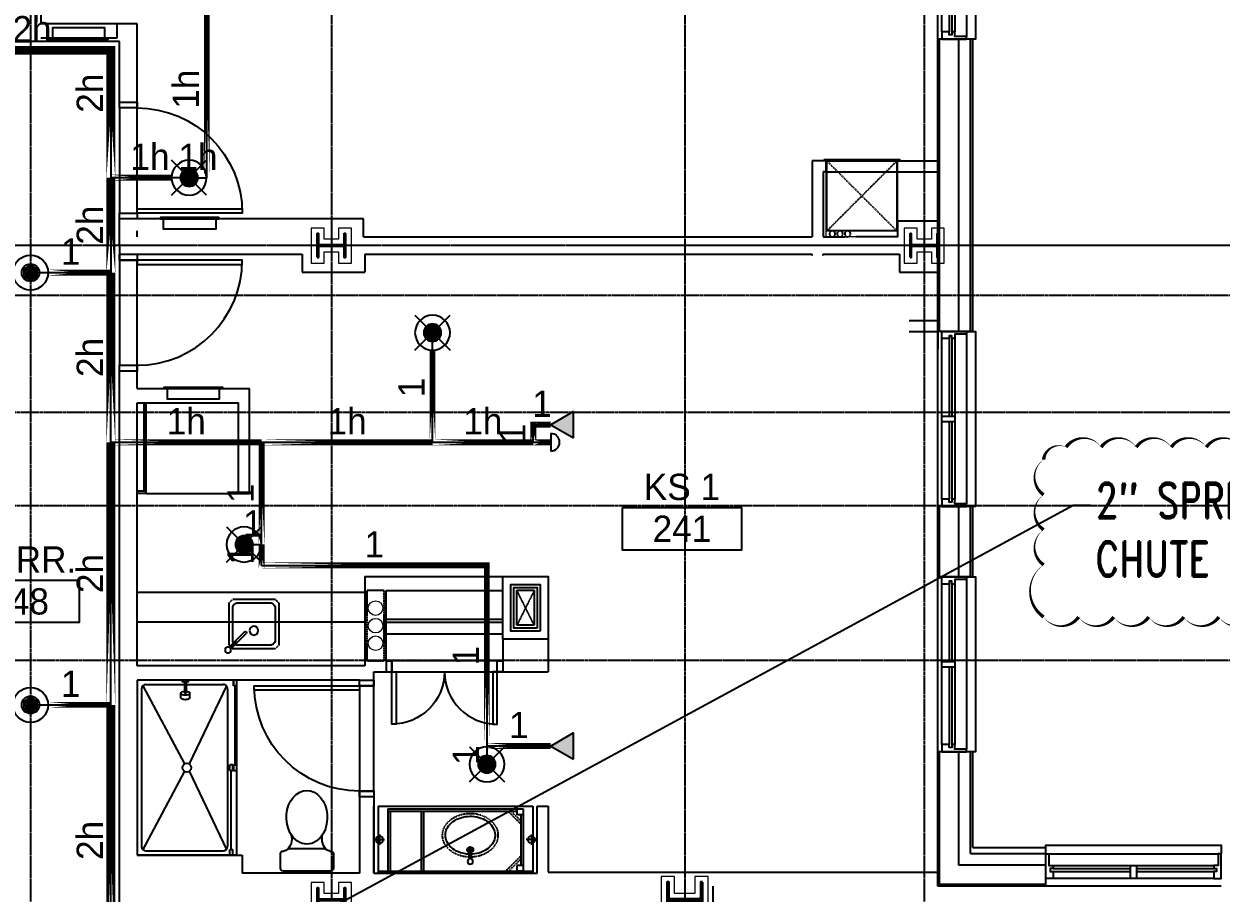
# Model space of a CAD drawing. Header units: inches. Extents: x -6955 to 13123, y -1334 to 3701.
# Drawn here: x 1663.3 to 2073.2, y 1967.9 to 2265.5 of the extents above; entities that cross this region are included whole.
import ezdxf
from ezdxf.enums import TextEntityAlignment as Align

# ---------------------------------------------------------------- set-up
doc = ezdxf.new("R2010")
doc.units = ezdxf.units.IN
doc.header["$MEASUREMENT"] = 0
for name, pattern in [('CENTER2', [1.125, 0.75, -0.125, 0.125, -0.125]), ('DASHDOT2', [0.5, 0.25, -0.125, 0, -0.125]), ('HIDDEN2', [0.1875, 0.125, -0.0625])]:
    doc.linetypes.add(name, pattern=pattern)
for name, color, linetype, lineweight in [('A-Detl-Hatch', 1, 'Continuous', 18), ('A-Detl-Wide', 2, 'Continuous', 35), ('S-Detl-Hatch', 1, 'Continuous', 18)]:
    doc.layers.add(name, color=color, linetype=linetype, lineweight=lineweight)
for name, color, linetype in [('A-Door', 7, 'Continuous'), ('A-Door-Head', 8, 'Continuous'), ('A-Eqpm', 4, 'Continuous'), ('A-Flor-Case', 6, 'Continuous'), ('A-Flor-Case-Hidden', 8, 'HIDDEN2'), ('A-Flor-Outline', 4, 'Continuous'), ('A-Flor-Ovhd', 1, 'HIDDEN2'), ('A-Flor-Pfix', 7, 'Continuous'), ('A-Flor-Wall Mtd Fixture', 7, 'Continuous'), ('A-Glaz', 7, 'Continuous'), ('A-Glaz-Sill', 8, 'Continuous'), ('A-Grid(SmallScale)', 11, 'CENTER2'), ('A-HVAC', 6, 'HIDDEN2'), ('A-Tag-Rm(Scale)', 7, 'Continuous'), ('A-Wall-Full', 7, 'Continuous'), ('A-Wall-Hatch', 15, 'Continuous'), ('details', 7, 'Continuous'), ('headdn', 7, 'Continuous'), ('PIPEBL', 4, 'Continuous'), ('pipemn', 6, 'Continuous'), ('PIPESPC', 7, 'Continuous'), ('REVISION', 7, 'Continuous'), ('spk-cap', 7, 'Continuous'), ('TIDYPIPE', 7, 'Continuous')]:
    doc.layers.add(name, color=color, linetype=linetype)
doc.layers.add('G-Anno-Nplt', color=140, linetype='Continuous', lineweight=18, plot=False)
doc.layers.add('Zoning Envelope', color=7, linetype='DASHDOT2', true_color=0xaa0061)
doc.styles.add('PDA1', font='ROMAND', dxfattribs={"width": 0.755})
doc.styles.add('PIPE', font='PIPE.SHX')
doc.styles.add('ROMANS', font='ROMANS', dxfattribs={"height": 0.25})
doc.dimstyles.new('STANDARD$7', dxfattribs={"dimtxt": 0.09375, "dimasz": 0.125, "dimexe": 0.125, "dimexo": 0.09375, "dimgap": 0.0625, "dimtad": 1, "dimdec": 6, "dimzin": 3, "dimdsep": 46, "dimlunit": 4, "dimtxsty": 'ROMANS', "dimcen": 0.09375, "dimadec": 0, "dimazin": 0, "dimtfac": 0.09375, "dimtdec": 0, "dimtofl": 0, "dimtmove": 0, "dimatfit": 3, "dimfxl": 1, "dimfrac": 2, "dimtolj": 1, "dimtzin": 3, "dimarcsym": 0})

# ---------------------------------------------------------------- blocks, each defined once
blk = doc.blocks.new('EXTERIOR WINDOW 3')
at = {"layer": 'A-Glaz'}
for p, q in [((5693, -8445.75), (5693, -8419.25)), ((5694, -8445.75), (5694, -8419.25)), ((5695, -8474.25), (5695, -8419.25)), ((5693, -8474.25), (5693, -8447.75)), ((5694, -8474.25), (5694, -8447.75))]:
    blk.add_line(p, q, dxfattribs=at)
for points in [[(5693, -8419.25), (5690.5, -8419.25), (5690.5, -8416.75), (5699, -8416.75), (5699, -8417.75), (5695, -8417.75), (5695, -8419.25), (5694, -8419.25), (5694, -8418.25), (5693, -8418.25), (5693, -8419.25)], [(5693, -8474.25), (5690.5, -8474.25), (5690.5, -8476.75), (5699, -8476.75), (5699, -8475.75), (5695, -8475.75), (5695, -8474.25), (5694, -8474.25), (5694, -8475.25), (5693, -8475.25), (5693, -8474.25)]]:
    blk.add_lwpolyline(points, dxfattribs=at)
blk.add_lwpolyline([(5690.5, -8445.75), (5690.5, -8447.75), (5695, -8447.75), (5695, -8445.75)], close=True, dxfattribs=at)
at = {"layer": 'A-Glaz-Sill'}
for p, q in [((5689.12, -8416.75), (5689.12, -8476.75)), ((5699, -8475.75), (5699, -8417.75)), ((5690.5, -8419.25), (5690.5, -8474.25))]:
    blk.add_line(p, q, dxfattribs=at)
blk.add_lwpolyline([(5699, -8476.75), (5702, -8476.75), (5702, -8416.75), (5699, -8416.75)], dxfattribs=at)
blk = doc.blocks.new('EXTERIOR WINDOW 4')
at = {"layer": 'A-Glaz'}
for p, q in [((3139.62, -8499), (3194.62, -8499)), ((3139.62, -8500), (3166.12, -8500)), ((3168.12, -8500), (3194.62, -8500)), ((3139.62, -8501), (3166.12, -8501)), ((3168.12, -8501), (3194.62, -8501))]:
    blk.add_line(p, q, dxfattribs=at)
for points in [[(3139.62, -8501), (3139.62, -8503.5), (3137.12, -8503.5), (3137.12, -8495), (3138.12, -8495), (3138.12, -8499), (3139.62, -8499), (3139.62, -8500), (3138.62, -8500), (3138.62, -8501), (3139.62, -8501)], [(3194.62, -8501), (3194.62, -8503.5), (3197.12, -8503.5), (3197.12, -8495), (3196.12, -8495), (3196.12, -8499), (3194.62, -8499), (3194.62, -8500), (3195.62, -8500), (3195.62, -8501), (3194.62, -8501)]]:
    blk.add_lwpolyline(points, dxfattribs=at)
blk.add_lwpolyline([(3168.12, -8503.5), (3166.12, -8503.5), (3166.12, -8499), (3168.12, -8499)], close=True, dxfattribs=at)
at = {"layer": 'A-Glaz-Sill'}
for p, q in [((3138.12, -8495), (3196.12, -8495)), ((3194.62, -8503.5), (3139.62, -8503.5)), ((3197.12, -8506.13), (3137.12, -8506.13))]:
    blk.add_line(p, q, dxfattribs=at)
blk.add_lwpolyline([(3137.12, -8495), (3137.12, -8492), (3197.12, -8492), (3197.12, -8495)], dxfattribs=at)
blk = doc.blocks.new('*U18')
at = {"layer": 'A-Detl-Hatch'}
h = blk.add_hatch(dxfattribs=at)
h.set_pattern_fill('ANSI32', color=256, scale=6, style=0)
h.set_pattern_definition([(45, (0, -4.865), (-1.591, 1.591), []), (45, (1.0607, -4.865), (-1.591, 1.591), [])])
edge = h.paths.add_edge_path()
edge.add_line((3.98, -9.73), (3.98, -9.295))
edge.add_line((3.98, -9.295), (0.645, -9.295))
edge.add_arc((0.645, -8.795), 0.5, 180, 270, ccw=False)
edge.add_line((0.145, -8.795), (0.145, -0.935))
edge.add_arc((0.645, -0.935), 0.5, 90, 180, ccw=False)
edge.add_line((0.645, -0.435), (3.98, -0.435))
edge.add_line((3.98, -0.435), (3.98, 0))
edge.add_line((3.98, 0), (-3.98, 0))
edge.add_line((-3.98, 0), (-3.98, -0.435))
edge.add_line((-3.98, -0.435), (-0.645, -0.435))
edge.add_arc((-0.645, -0.935), 0.5, 0, 90, ccw=False)
edge.add_line((-0.145, -0.935), (-0.145, -8.795))
edge.add_arc((-0.645, -8.795), 0.5, -90, 0, ccw=False)
edge.add_line((-0.645, -9.295), (-3.98, -9.295))
edge.add_line((-3.98, -9.295), (-3.98, -9.73))
edge.add_line((-3.98, -9.73), (3.98, -9.73))
at = {"color": 0, "linetype": 'ByBlock'}
blk.add_lwpolyline([(3.98, -9.73), (3.98, -9.295), (0.645, -9.295, -0.4142136), (0.145, -8.795), (0.145, -0.935, -0.4142136), (0.645, -0.435), (3.98, -0.435), (3.98, 0), (-3.98, 0), (-3.98, -0.435), (-0.645, -0.435, -0.4142136), (-0.145, -0.935), (-0.145, -8.795, -0.4142136), (-0.645, -9.295), (-3.98, -9.295), (-3.98, -9.73)], format="xyb", close=True, dxfattribs=at)
blk = doc.blocks.new('W10X33')
at = {"layer": 'S-Detl-Hatch'}
blk.add_lwpolyline([(13773.78, -7310.28), (13773.78, -7305.84), (13769.95, -7305.84), (13769.95, -7300.98), (13773.78, -7300.98), (13773.78, -7296.55), (13761.82, -7296.55), (13761.82, -7300.98), (13765.66, -7300.98), (13765.66, -7305.84), (13761.82, -7305.84), (13761.82, -7310.28)], close=True, dxfattribs=at)
at = {"layer": 'A-Detl-Wide'}
blk.add_blockref('*U18', (13767.8, -7298.55), dxfattribs=at)
blk = doc.blocks.new('*U19')
at = {"layer": 'A-Detl-Hatch'}
h = blk.add_hatch(dxfattribs=at)
h.set_pattern_fill('ANSI32', color=256, scale=6, style=0)
h.set_pattern_definition([(45, (0, -6.06), (-1.591, 1.591), []), (45, (1.0607, -6.06), (-1.591, 1.591), [])])
edge = h.paths.add_edge_path()
edge.add_line((6, -12.12), (6, -11.515))
edge.add_line((6, -11.515), (0.795, -11.515))
edge.add_arc((0.795, -10.915), 0.6, 180, 270, ccw=False)
edge.add_line((0.195, -10.915), (0.195, -1.205))
edge.add_arc((0.795, -1.205), 0.6, 90, 180, ccw=False)
edge.add_line((0.795, -0.605), (6, -0.605))
edge.add_line((6, -0.605), (6, 0))
edge.add_line((6, 0), (-6, 0))
edge.add_line((-6, 0), (-6, -0.605))
edge.add_line((-6, -0.605), (-0.795, -0.605))
edge.add_arc((-0.795, -1.205), 0.6, 0, 90, ccw=False)
edge.add_line((-0.195, -1.205), (-0.195, -10.915))
edge.add_arc((-0.795, -10.915), 0.6, 270, 360, ccw=False)
edge.add_line((-0.795, -11.515), (-6, -11.515))
edge.add_line((-6, -11.515), (-6, -12.12))
edge.add_line((-6, -12.12), (6, -12.12))
at = {"color": 0, "linetype": 'ByBlock'}
blk.add_lwpolyline([(6, -12.12), (6, -11.515), (0.795, -11.515, -0.4142136), (0.195, -10.915), (0.195, -1.205, -0.4142136), (0.795, -0.605), (6, -0.605), (6, 0), (-6, 0), (-6, -0.605), (-0.795, -0.605, -0.4142136), (-0.195, -1.205), (-0.195, -10.915, -0.4142136), (-0.795, -11.515), (-6, -11.515), (-6, -12.12)], format="xyb", close=True, dxfattribs=at)
blk = doc.blocks.new('W12X65')
at = {"layer": 'S-Detl-Hatch'}
blk.add_lwpolyline([(13860.59, -7310.28), (13860.59, -7305.67), (13854.79, -7305.67), (13854.79, -7298.76), (13860.59, -7298.76), (13860.59, -7294.16), (13844.59, -7294.16), (13844.59, -7298.76), (13850.4, -7298.76), (13850.4, -7305.67), (13844.59, -7305.67), (13844.59, -7310.28)], close=True, dxfattribs=at)
at = {"layer": 'A-Detl-Wide'}
blk.add_blockref('*U19', (13852.59, -7296.16), dxfattribs=at)
blk = doc.blocks.new('Rm Tag')
blk.add_lwpolyline([(-0.2124, 0.0759), (0.2124, 0.0759), (0.2124, -0.0759), (-0.2124, -0.0759)], close=True)
for p in [(0, 0.2858), (0, 0.1493), (0, 0)]:
    blk.add_attdef('XXX', text='', height=0.0938).set_placement(p, align=Align.MIDDLE_CENTER)
blk = doc.blocks.new('Plumbing Chase')
at = {"layer": 'A-Flor-Outline', "linetype": 'HIDDEN2', "ltscale": 0.5}
blk.add_lwpolyline([(0.625, 0), (6.625, 0), (6.625, 24), (0.625, 24)], close=True, dxfattribs=at)
at = {"layer": 'G-Anno-Nplt'}
for centre in [(3.625, 18), (3.625, 12), (3.625, 6)]:
    blk.add_circle(centre, 2.5, dxfattribs=at)
blk = doc.blocks.new('18in door')
blk.add_lwpolyline([(0, 0), (1.5, 0), (1.5, 18), (0, 18)], close=True)
blk.add_arc((0, 0), 18, 0, 90)
blk = doc.blocks.new('Single 12x6 HVAC Shaft')
at = {"layer": 'A-Flor-Outline'}
blk.add_lwpolyline([(3.75, 17.75), (11.75, 17.75), (11.75, 3.75), (3.75, 3.75)], close=True, dxfattribs=at)
at = {"layer": 'A-HVAC'}
for p, q in [((4.75, 16.75), (10.75, 4.75)), ((4.75, 4.75), (10.75, 16.75))]:
    blk.add_line(p, q, dxfattribs=at)
blk.add_lwpolyline([(4.75, 16.75), (10.75, 16.75), (10.75, 4.75), (4.75, 4.75)], close=True, dxfattribs=at)
at = {"layer": 'A-Wall-Full'}
for points in [[(0, 21.5), (15.5, 21.5), (15.5, 0), (0, 0)], [(2.75, 18.75), (12.75, 18.75), (12.75, 2.75), (2.75, 2.75)]]:
    blk.add_lwpolyline(points, close=True, dxfattribs=at)
blk = doc.blocks.new('sink1915rear')
for p, q in [((-0.37, -1.9), (-0.37, -5.29)), ((-0.12, -1.97), (-0.12, -4.54)), ((0.13, -1.97), (0.13, -4.54)), ((0.38, -1.9), (0.38, -5.29)), ((0.38, -5.29), (-0.37, -5.29)), ((0.13, -4.54), (-0.12, -4.54))]:
    blk.add_line(p, q)
blk.add_circle((0, -1.04), 0.938)
for start, end in [(112.0243, 67.9757), (138.5829, 221.4171), (264.1135, 275.8865), (318.587, 41.413)]:
    blk.add_arc((0, -5.04), 1, start, end)
blk.add_open_spline([(-0.75, -3.54), (-1.37, -3.58), (-1.99, -3.68), (-3.59, -4.07), (-4.53, -4.46), (-6.15, -5.47), (-6.84, -6.09), (-7.86, -7.44), (-8.21, -8.17), (-8.46, -9.28), (-8.5, -9.65), (-8.5, -10.01), (-8.5, -10.59), (-8.4, -11.17), (-7.93, -12.47), (-7.49, -13.18), (-6.28, -14.46), (-5.51, -15.02), (-3.75, -15.9), (-2.76, -16.21), (-0.69, -16.54), (0.38, -16.56), (2.47, -16.29), (3.47, -16), (5.27, -15.17), (6.07, -14.63), (7.34, -13.38), (7.81, -12.68), (8.41, -11.21), (8.54, -10.45), (8.44, -8.94), (8.22, -8.19), (7.42, -6.76), (6.85, -6.1), (5.41, -4.95), (4.55, -4.47), (2.7, -3.81), (1.74, -3.61), (0.75, -3.54)], degree=3, knots=[4.798605, 4.798605, 4.798605, 4.798605, 5.014176, 5.014176, 5.378501, 5.378501, 5.742827, 5.742827, 6.107152, 6.107152, 6.283185, 6.283185, 6.283185, 6.561131, 6.561131, 6.925457, 6.925457, 7.289782, 7.289782, 7.654107, 7.654107, 8.018433, 8.018433, 8.382758, 8.382758, 8.747084, 8.747084, 9.111409, 9.111409, 9.475734, 9.475734, 9.84006, 9.84006, 10.204385, 10.204385, 10.56871, 10.56871, 10.909356, 10.909356, 10.909356, 10.909356])
at = {"layer": 'A-Flor-Case-Hidden', "linetype": 'HIDDEN2', "ltscale": 0.25}
blk.add_ellipse((0, -10.01), major_axis=(-9.5, 0), ratio=0.789474, start_param=4.791408, end_param=10.916548, dxfattribs=at)
blk = doc.blocks.new('wall sconce')
for p, q in [((0, 0), (3.75, 0)), ((2, -1.75), (2, 1.75))]:
    blk.add_line(p, q)
blk.add_circle((2, 0), 1.25)
blk = doc.blocks.new('41in Std Vanity')
at = {"layer": 'A-Flor-Case'}
for p, q in [((23, 54.5), (0, 54.5)), ((0.75, 1.5), (0.75, 54.5)), ((23, 1.5), (23, 54.5)), ((23, 1.5), (0, 1.5))]:
    blk.add_line(p, q, dxfattribs=at)
at = {"layer": 'A-Flor-Case-Hidden'}
for p, q in [((22, 51.12), (0.75, 51.12)), ((4.83, 50.38), (0.75, 46.3)), ((5.89, 50.38), (0.75, 45.24)), ((20, 50.38), (2.75, 50.38)), ((16.86, 50.38), (21.25, 45.99)), ((17.92, 50.38), (21.25, 47.05)), ((22, 4.88), (22, 51.12)), ((21.25, 4.88), (21.25, 49.12)), ((21.25, 17), (0.75, 17)), ((21.25, 16.25), (0.75, 16.25)), ((21.25, 5.62), (0.75, 5.62)), ((22, 4.88), (0.75, 4.88))]:
    blk.add_line(p, q, dxfattribs=at)
for points in [[(0.75, 49.12), (2.75, 49.12), (2.75, 51.12), (0.75, 51.12)], [(20, 49.12), (22, 49.12), (22, 51.12), (20, 51.12)]]:
    blk.add_lwpolyline(points, close=True, dxfattribs=at)
at = {"layer": 'A-Wall-Full'}
for p, q in [((0, 0), (0, 56)), ((0, 56), (23, 56)), ((23, 0), (0, 0))]:
    blk.add_line(p, q, dxfattribs=at)
at = {"layer": 'A-Flor-Pfix', "rotation": 90}
blk.add_blockref('sink1915rear', (2.99, 33.06), dxfattribs=at)
at = {"layer": 'A-Flor-Wall Mtd Fixture', "xscale": -1, "rotation": 90}
blk.add_blockref('wall sconce', (11.5, 56), dxfattribs=at)
at = {"layer": 'A-Flor-Wall Mtd Fixture', "rotation": 90}
blk.add_blockref('wall sconce', (11.5, 0), dxfattribs=at)
blk = doc.blocks.new('kitchen faucet')
for p, q in [((0.93, 0.38), (8.38, 0.38)), ((1, 0.12), (4, 0.12)), ((4, -0.12), (4, 0.12)), ((0.93, -0.38), (8.38, -0.38)), ((1, -0.12), (4, -0.12))]:
    blk.add_line(p, q)
blk.add_circle((0, 0), 1)
blk.add_arc((8.38, 0), 0.375, 270, 90)
blk = doc.blocks.new('kitchen sink')
blk.add_lwpolyline([(-14.94, -6.97, 0.143329), (-14, -7.25), (-3, -7.25, 0.414214), (-1.25, -5.5), (-1.25, 5.5, 0.414214), (-3, 7.25), (-14, 7.25, 0.414214), (-15.75, 5.5), (-15.75, -5.5, 0.143329), (-15.47, -6.44, 0.143329)], format="xyb")
blk.add_circle((-10.75, 0), 1.5)
at = {"layer": 'A-Flor-Case-Hidden'}
for p, q in [((-15.75, 8.5), (-17, 7.25)), ((-1.25, 8.5), (0, 7.25)), ((-16.64, -7.61), (-17, -7.25)), ((-15.75, -8.5), (-16.11, -8.14)), ((-1.25, -8.5), (0, -7.25))]:
    blk.add_line(p, q, dxfattribs=at)
for points in [[(-1.25, 8.5), (-15.75, 8.5)], [(-17, 7.25), (-17, -7.25)], [(0, -7.25), (0, 7.25)], [(-15.75, -8.5), (-1.25, -8.5)]]:
    blk.add_lwpolyline(points, dxfattribs=at)
at = {"rotation": 45.00000000000001}
blk.add_blockref('kitchen faucet', (-17.38, -8.88), dxfattribs=at)
blk = doc.blocks.new('shower head')
for p, q in [((0.5, 0.25), (4.48, 0.25)), ((6.04, 1.5), (4.5, 1.5)), ((0.5, -0.25), (4.48, -0.25)), ((6.02, -1.5), (4.49, -1.5))]:
    blk.add_line(p, q)
blk.add_lwpolyline([(0, -1.12), (0.5, -1.12), (0.5, 1.12), (0, 1.12)], close=True)
at = {"extrusion": (0, 0, -1)}
for centre, start_param, end_param in [((4.5, 0), 4.878708, 10.826996), ((6.02, 0), 6.265998, 9.430839)]:
    blk.add_ellipse(centre, major_axis=(0, 1.5), ratio=0.483735, start_param=start_param, end_param=end_param, dxfattribs=at)
blk.add_open_spline([(4.48, 0.25), (4.49, 0.2), (4.49, 0.16), (4.49, 0.11), (4.5, 0.04), (4.5, -0.04), (4.49, -0.11), (4.49, -0.16), (4.49, -0.21), (4.48, -0.25)], degree=3, knots=[7.6339989, 7.6339989, 7.6339989, 7.6339989, 7.7552894, 7.7552894, 7.7552894, 7.9540134, 7.9540134, 7.9540134, 8.074038, 8.074038, 8.074038, 8.074038])
blk = doc.blocks.new('shower door')
at = {"layer": 'A-Flor-Case'}
for p, q in [((-31, -1), (-31, 0)), ((-29, 0), (-31, 0)), ((-29, -1), (-29, 0)), ((0, 0), (-2, 0)), ((-2, 0), (-2, -1)), ((-59.99, -1.26), (-57.99, -1.26)), ((-59.99, -2.26), (-57.99, -2.26)), ((-57.99, -2.26), (-57.99, -1.26)), ((-57.99, -1.76), (-31, -1.76)), ((-29, -1), (-31, -1)), ((-31, -1.26), (-29, -1.26)), ((-31, -2.26), (-31, -1.26)), ((-31, -2.26), (-29, -2.26)), ((-2, -0.5), (-29, -0.5)), ((-29, -1.26), (-29, -2.26)), ((0, -1), (-2, -1)), ((-2, -1), (0, -1))]:
    blk.add_line(p, q, dxfattribs=at)
blk = doc.blocks.new('30x34 shower')
at = {"layer": 'A-Flor-Pfix'}
for p, q in [((0, -34), (0, 0)), ((60, 0), (0, 0)), ((60, -34), (60, 0)), ((1.5, -3), (1.5, -29.5)), ((28.75, -16.18), (1.94, -1.94)), ((57, -1.5), (3, -1.5)), ((58.06, -1.94), (31.25, -16.18)), ((58.5, -3), (58.5, -29.5)), ((28.75, -17.82), (1.94, -30.56)), ((58.06, -30.56), (31.25, -17.82)), ((57, -31), (3, -31)), ((60, -34), (0, -34))]:
    blk.add_line(p, q, dxfattribs=at)
blk.add_circle((30, -17), 1.5, dxfattribs=at)
for centre, start, end in [((3, -3), 90, 180), ((57, -3), 0, 90), ((3, -29.5), 180, 270), ((57, -29.5), 270, 0)]:
    blk.add_arc(centre, 1.5, start, end, dxfattribs=at)
at = {"xscale": -1, "rotation": 179.9999999999999}
blk.add_blockref('shower door', (60, -34), dxfattribs=at)
at = {"layer": 'A-Flor-Pfix', "rotation": 180.0000000001253}
blk.add_blockref('shower head', (60, -16.5), dxfattribs=at)
blk = doc.blocks.new('36in door')
blk.add_lwpolyline([(-1.5, -36), (0, -36), (0, 0), (-1.5, 0)], close=True)
blk.add_arc((0, 0), 36, 180, 270)
blk = doc.blocks.new('Toiliet American Std Cadet Pro')
for p, q in [((5.84, 9.06), (1, 9.06)), ((0, 8.06), (0, -8.06)), ((6.84, 7.9), (6.84, 8.06)), ((7.53, 6.52), (7, 7.36)), ((7.69, -5.98), (7.69, 5.98)), ((6.84, -8.06), (6.84, -7.9)), ((7, -7.36), (7.53, -6.52)), ((1, -9.06), (5.84, -9.06))]:
    blk.add_line(p, q)
for centre, radius, start, end in [((1, 8.06), 1, 90, 180), ((5.84, 8.06), 1, 0, 90), ((7.84, 7.9), 1, 180, 212.4157), ((6.69, 5.98), 1, 0, 32.4157), ((10.89, 10.1), 4.91, 226.8784, 295.5831), ((1, -8.06), 1, 180, 270), ((5.84, -8.06), 1, 270, 0), ((7.84, -7.9), 1, 147.5844, 180), ((10.89, -10.1), 4.91, 64.417, 133.1217), ((6.69, -5.98), 1, 327.5844, 0)]:
    blk.add_arc(centre, radius, start, end)
for start_param, end_param in [(2.197169, 4.086017), (4.086017, 8.480354)]:
    blk.add_ellipse((18.39, 0), major_axis=(9.17, 0), ratio=0.762999, start_param=start_param, end_param=end_param)
blk = doc.blocks.new('HVAC UNIT NICHE')
at = {"layer": 'A-Door-Head'}
blk.add_lwpolyline([(4, 0), (28.5, 0), (28.5, -3.75), (4, -3.75)], close=True, dxfattribs=at)
at = {"layer": 'A-HVAC'}
for p, q in [((4.25, 0), (28.25, -24)), ((4.25, -24), (28.25, 0))]:
    blk.add_line(p, q, dxfattribs=at)
for points in [[(3.25, 0), (29.25, 0), (29.25, 0.5), (3.25, 0.5)], [(4.25, -24), (28.25, -24), (28.25, 0), (4.25, 0)]]:
    blk.add_lwpolyline(points, close=True, dxfattribs=at)
for centre in [(21.13, -25), (23.75, -25), (26.36, -25)]:
    blk.add_circle(centre, 1, dxfattribs=at)
at = {"layer": 'A-Wall-Full'}
for p, q in [((4, 0), (0, 0)), ((4, -3.75), (4, 0)), ((28.5, 0), (33.25, 0)), ((28.5, -3.75), (28.5, 0)), ((33.25, 0), (33.25, -26)), ((4, -3.75), (0, -3.75)), ((28.5, -3.75), (29.5, -3.75)), ((29.5, -3.75), (29.5, -26))]:
    blk.add_line(p, q, dxfattribs=at)
at = {"layer": 'G-Anno-Nplt'}
blk.add_lwpolyline([(4, 0), (4, -26), (28.5, -26), (28.5, 0)], close=True, dxfattribs=at)
blk = doc.blocks.new('dpend1')
for radius in [6, 3]:
    blk.add_circle((0, 0), radius)
for points in [[(0.01, 2.97), (-2.53, -1.59), (-2.62, 1.36)], [(0.01, 2.97), (-2.49, -1.59), (2.52, -1.59)], [(2.52, -1.59), (0.01, 2.97), (2.6, 1.47)], [(2.52, -1.59), (-2.53, -1.59), (0.01, -2.98)]]:
    blk.add_solid(points)
blk = doc.blocks.new('dpend2')
for p, q in [((-6, -6), (6, 6)), ((6, -6), (-6, 6))]:
    blk.add_line(p, q)
for radius in [6, 3]:
    blk.add_circle((0, 0), radius)
for points in [[(0, 0), (-3, 0), (-2.08, 2.07)], [(0, 0), (-3, 0), (-2.08, -2.07)], [(0, 0), (0, 3), (-2.12, 2.14)], [(0, 0), (0, -3), (-2.12, -2.14)], [(0, 0), (0, 3), (2.12, 2.14)], [(0, 0), (3, 0), (2.08, 2.07)], [(0, 0), (3, 0), (2.08, -2.07)], [(0, 0), (0, -3), (2.12, -2.14)]]:
    blk.add_solid(points)
blk = doc.blocks.new('side2')
for p, q in [((0, 0), (7.79, 4.5)), ((7.79, 4.5), (7.79, -4.5)), ((7.79, -4.5), (0, 0))]:
    blk.add_line(p, q)
blk.add_solid([(7.79, -4.5), (0, 0), (7.79, 4.5)])
blk = doc.blocks.new('PIPESPC')
at = {"layer": 'PIPESPC', "style": 'PIPE', "width": 0.9}
blk.add_attdef('SIZE', text='', height=9, dxfattribs=at).set_placement((0, 4.02), align=Align.CENTER)
at = {"layer": 'PIPESPC', "style": 'PIPE', "flags": 1}
blk.add_attdef('SCHED', (25.3, 3.89), '', height=9, dxfattribs=at)
blk = doc.blocks.new('CAP')
blk.add_line((0, 3), (0, -3))
blk.add_arc((0, 0), 3, 270, 90)

msp = doc.modelspace()

# ---------------------------------------------------------------- linework, layer by layer
at = {"layer": 'A-Door'}
for points in [[(1696.0897, 2236.6823), (1696.0897, 2238.6823), (1702.0897, 2238.6823), (1702.0897, 2236.6823)], [(1696.0897, 2198.6823), (1696.0897, 2200.6823), (1702.0897, 2200.6823), (1702.0897, 2198.6823)], [(1702.0897, 2186.5773), (1702.0897, 2184.5773), (1696.0897, 2184.5773), (1696.0897, 2186.5773)], [(1702.0897, 2148.5773), (1702.0897, 2146.5773), (1696.0897, 2146.5773), (1696.0897, 2148.5773)], [(1789.3283, 2043.6823), (1789.3283, 2047.4323), (1787.3283, 2047.4323), (1787.3283, 2043.6823)], [(1825.3283, 2043.6823), (1825.3283, 2047.4323), (1827.3283, 2047.4323), (1827.3283, 2043.6823)], [(1783.0897, 2040.809), (1783.0897, 2038.809), (1778.2147, 2038.809), (1778.2147, 2040.809)], [(1783.0897, 2002.809), (1783.0897, 2000.809), (1778.2147, 2000.809), (1778.2147, 2002.809)]]:
    msp.add_lwpolyline(points, close=True, dxfattribs=at)
at = {"layer": 'A-Door-Head'}
for points in [[(1696.0897, 2236.6823), (1696.0897, 2200.6823), (1702.0897, 2200.6823), (1702.0897, 2236.6823)], [(1702.0897, 2148.5773), (1702.0897, 2184.5773), (1696.0897, 2184.5773), (1696.0897, 2148.5773)], [(1825.3283, 2043.6823), (1825.3283, 2047.4323), (1789.3283, 2047.4323), (1789.3283, 2043.6823)], [(1783.0897, 2002.809), (1783.0897, 2038.809), (1778.2147, 2038.809), (1778.2147, 2002.809)]]:
    msp.add_lwpolyline(points, close=True, dxfattribs=at)
at = {"layer": 'A-Eqpm'}
for points in [[(1673.0897, 2260.5773), (1691.0897, 2260.5773), (1691.0897, 2264.0773), (1673.0897, 2264.0773)], [(1672.0897, 2260.5773), (1692.0897, 2260.5773), (1692.0897, 2260.0773), (1672.0897, 2260.0773)], [(1710.0897, 2198.6823), (1730.0897, 2198.6823), (1730.0897, 2199.1823), (1710.0897, 2199.1823)], [(1711.0897, 2198.6823), (1729.0897, 2198.6823), (1729.0897, 2195.1823), (1711.0897, 2195.1823)], [(1731.3383, 2140.6157), (1711.3383, 2140.6157), (1711.3383, 2141.1157), (1731.3383, 2141.1157)], [(1730.3383, 2140.6157), (1712.3383, 2140.6157), (1712.3383, 2137.1157), (1730.3383, 2137.1157)]]:
    msp.add_lwpolyline(points, close=True, dxfattribs=at)
at = {"layer": 'A-Flor-Case'}
for p, q in [((1704.4647, 2105.4907), (1704.4647, 2135.7407)), ((1705.2147, 2104.7407), (1705.2147, 2135.7407)), ((1705.2147, 2105.4907), (1702.2147, 2105.4907)), ((1705.2147, 2104.7407), (1702.2147, 2104.7407)), ((1780.0897, 2070.7407), (1702.0897, 2070.7407))]:
    msp.add_line(p, q, dxfattribs=at)
at = {"layer": 'A-Flor-Ovhd'}
for p, q in [((1705.2147, 2104.7407), (1736.8397, 2104.7407)), ((1702.0897, 2060.7407), (1779.8397, 2060.7407)), ((1787.4647, 2061.6373), (1827.3397, 2061.6373)), ((1787.4647, 2060.6373), (1827.3397, 2060.6373)), ((1787.4647, 2056.6373), (1827.3397, 2056.6373))]:
    msp.add_line(p, q, dxfattribs=at)
at = {"layer": 'A-Grid(SmallScale)'}
for p, q in [((1665.5897, 3132.3201), (1665.5897, 1223.6428)), ((1768.5897, 3132.3201), (1768.5897, 1223.6428)), ((1889.5897, 3132.3201), (1889.5897, 1223.6428)), ((1971.5897, 3132.3201), (1971.5897, 1223.6428)), ((3801.5897, 2189.5773), (-6.4103, 2189.5773)), ((11.8129, 2172.5773), (3801.5897, 2172.5773)), ((8.4747, 2132.5773), (3801.5897, 2132.5773)), ((8.4747, 2100.5773), (3801.5897, 2100.5773)), ((-6.4103, 2047.5773), (3801.5897, 2047.5773))]:
    msp.add_line(p, q, dxfattribs=at)
at = {"layer": 'A-Wall-Full'}
for p, q in [((1669.0897, 2343.4523), (1669.0897, 2265.4523)), ((1695.0897, 2265.4523), (1669.0897, 2265.4523)), ((1702.0897, 2265.4523), (1669.0897, 2265.4523)), ((1695.0897, 2265.4523), (1695.0897, 2260.5773)), ((1702.0897, 2236.6823), (1702.0897, 2265.4523)), ((1636.0897, 2259.4523), (1666.0897, 2259.4523)), ((1696.0897, 2259.4523), (1666.0897, 2259.4523)), ((1695.0897, 2260.5773), (1669.0897, 2260.5773)), ((1696.0897, 2236.6823), (1696.0897, 2259.4523)), ((1988.2147, 2260.2023), (1976.2147, 2260.2023)), ((1976.2147, 2160.2023), (1976.2147, 2260.2023)), ((1988.2147, 2160.2023), (1988.2147, 2260.2023)), ((1702.0897, 2236.6823), (1696.0897, 2236.6823)), ((1966.4847, 2218.5773), (1976.2147, 2218.5773)), ((1966.4847, 2214.8273), (1976.2147, 2214.8273)), ((1696.0897, 2189.5773), (1696.0897, 2198.6823)), ((1779.5797, 2198.6823), (1702.0897, 2198.6823)), ((1779.5797, 2192.5773), (1779.5797, 2198.6823)), ((1696.0897, 2189.5773), (1696.0897, 2184.5773)), ((1779.5797, 2192.5773), (1933.2347, 2192.5773)), ((1936.9847, 2192.5773), (1944.4647, 2192.5773)), ((1702.0897, 2186.5773), (1758.5997, 2186.5773)), ((1702.0897, 2186.5773), (1702.0897, 2184.5773)), ((1758.5997, 2186.5773), (1758.5997, 2180.4723)), ((1780.0897, 2186.5773), (1933.2147, 2186.5773)), ((1780.0897, 2186.5773), (1780.0897, 2180.4723)), ((1933.2147, 2186.2023), (1933.2147, 2186.5773)), ((1936.9647, 2186.5773), (1963.1297, 2186.5773)), ((1936.9647, 2186.2023), (1936.9647, 2186.5773)), ((1963.1297, 2186.5773), (1963.1297, 2180.4598)), ((1696.0897, 2184.5773), (1702.0897, 2184.5773)), ((1758.5997, 2180.4723), (1780.0897, 2180.4723)), ((1963.1297, 2180.4598), (1976.2147, 2180.4598)), ((1976.2147, 2180.1448), (1976.2147, 2154.1573)), ((1966.4647, 2163.9523), (1976.2147, 2163.9523)), ((1966.4647, 2160.2023), (1976.2147, 2160.2023)), ((1988.2147, 2160.2023), (1976.2147, 2160.2023)), ((1696.0897, 1964.8373), (1696.0897, 2148.5773)), ((1696.0897, 2148.5773), (1702.0897, 2148.5773)), ((1702.0897, 2140.6157), (1702.0897, 2148.5773)), ((1702.0897, 2140.6157), (1740.5897, 2140.6157)), ((1740.5897, 2104.7407), (1740.5897, 2140.6157)), ((1702.0897, 2135.7407), (1736.8397, 2135.7407)), ((1702.0897, 2045.7407), (1702.0897, 2135.7407)), ((1736.8397, 2104.7407), (1736.8397, 2135.7407)), ((1736.8397, 2104.7407), (1740.5897, 2104.7407)), ((1988.2147, 2100.2023), (1976.2147, 2100.2023)), ((1976.2147, 2076.2023), (1976.2147, 2100.2023)), ((1988.2147, 2076.2023), (1988.2147, 2100.2023)), ((1780.0897, 2076.3073), (1842.8397, 2076.3073)), ((1780.0897, 2076.3073), (1780.0897, 2070.7407)), ((1842.8397, 2076.3073), (1842.8397, 2043.6823)), ((1988.2147, 2076.2023), (1976.2147, 2076.2023)), ((1780.0897, 2070.9907), (1780.0897, 2045.7407)), ((1787.3397, 2071.4323), (1827.3397, 2071.4323)), ((1787.3397, 2047.4323), (1787.3397, 2071.4323)), ((1827.3397, 2054.8073), (1827.3397, 2047.4323)), ((1780.0897, 2045.7407), (1702.0897, 2045.7407)), ((1787.3397, 2047.4323), (1789.3397, 2047.4323)), ((1789.3397, 2043.6823), (1789.3397, 2047.4323)), ((1825.3397, 2043.6823), (1825.3397, 2047.4323)), ((1827.3397, 2047.4323), (1825.3397, 2047.4323)), ((1783.0897, 2043.6823), (1789.3397, 2043.6823)), ((1783.0897, 2038.8273), (1783.0897, 2043.6823)), ((1825.3397, 2043.6823), (1842.8397, 2043.6823)), ((1702.0897, 2040.8273), (1702.0897, 1984.3273)), ((1778.2147, 2040.8273), (1702.0897, 2040.8273)), ((1778.2147, 2038.8273), (1778.2147, 2040.8273)), ((1778.2147, 2038.8273), (1778.2147, 2040.8273)), ((1778.2147, 2038.8273), (1783.0897, 2038.8273)), ((1988.2147, 2016.2023), (1976.2147, 2016.2023)), ((1976.2147, 1970.2023), (1976.2147, 2016.2023)), ((1988.2147, 1983.4523), (1988.2147, 2016.2023)), ((1778.2147, 2002.8273), (1778.2147, 1974.6823)), ((1783.0897, 2002.8273), (1778.2147, 2002.8273)), ((1783.0897, 2002.8273), (1783.0897, 1974.6823)), ((1783.0897, 1974.6823), (1783.0897, 1997.6823)), ((1839.0897, 1974.6823), (1839.0897, 1997.6823)), ((1839.0897, 1997.6823), (1842.8397, 1997.6823)), ((1842.8397, 1997.6823), (1842.8397, 1975.0773)), ((1702.0897, 1980.8273), (1738.0897, 1980.8273)), ((1738.0897, 1980.8273), (1738.0897, 1974.6823)), ((1988.2147, 1983.4523), (2013.2147, 1983.4523)), ((2013.2147, 1970.2023), (2013.2147, 1983.4523)), ((1778.2147, 1974.6823), (1738.0897, 1974.6823)), ((1778.2147, 1974.6823), (1738.0897, 1974.6823)), ((1842.8397, 1975.0773), (1976.2147, 1975.0773)), ((1899.1497, 1970.2023), (1899.1497, 1836.3273)), ((2013.2147, 1970.2023), (1976.2147, 1970.2023))]:
    msp.add_line(p, q, dxfattribs=at)
for points in [[(1696.0897, 2198.6823), (1696.0897, 2200.6823), (1702.0897, 2200.6823), (1702.0897, 2198.6823)], [(1976.2147, 2197.9423), (1962.4847, 2197.9423), (1962.4847, 2192.5773), (1948.2147, 2192.5773)]]:
    msp.add_lwpolyline(points, dxfattribs=at)
at = {"layer": 'A-Wall-Hatch'}
for p, q in [((1976.8397, 2160.2023), (1976.8397, 2260.2023)), ((1983.4647, 2160.2023), (1983.4647, 2260.2023)), ((1987.4647, 2160.2023), (1987.4647, 2260.2023)), ((1976.8397, 2076.2023), (1976.8397, 2100.2023)), ((1983.4647, 2076.2023), (1983.4647, 2100.2023)), ((1987.4647, 2076.2023), (1987.4647, 2100.2023)), ((1976.8397, 1970.8273), (1976.8397, 2016.2023)), ((1983.4647, 1977.4523), (1983.4647, 2016.2023)), ((1987.4647, 1981.4523), (1987.4647, 2016.2023)), ((1987.4647, 1981.4523), (2013.2147, 1981.4523)), ((2013.2147, 1977.4523), (1983.4647, 1977.4523)), ((2013.2147, 1970.8273), (1976.8397, 1970.8273))]:
    msp.add_line(p, q, dxfattribs=at)
at = {"layer": 'Defpoints'}
msp.add_line((1702.0897, 2192.5773), (1702.0897, 2194.5773), dxfattribs=at)
at = {"layer": 'PIPEBL'}
for p, q in [((1725.9689, 2212.7475), (1725.9689, 2273.5068)), ((1719.9005, 2212.7981), (1693.0897, 2212.7981)), ((1719.9005, 2212.7475), (1725.9689, 2212.7475)), ((1665.5897, 2180.3201), (1693.0897, 2180.3201)), ((1803.2247, 2122.2307), (1803.2247, 2159.7307)), ((1837.7247, 2122.2307), (1837.7247, 2128.2307)), ((1837.7247, 2128.2307), (1843.7247, 2128.2307)), ((1693.0897, 2122.2307), (1744.7247, 2122.2307)), ((1744.7247, 2122.2307), (1803.2247, 2122.2307)), ((1744.7247, 2087.2307), (1744.7247, 2122.2307)), ((1803.2247, 2122.2307), (1837.7247, 2122.2307)), ((1837.7247, 2122.2307), (1843.7247, 2122.2307)), ((1738.7247, 2087.2307), (1744.7247, 2087.2307)), ((1744.7247, 2080.0907), (1744.7247, 2087.2307)), ((1744.7247, 2080.0907), (1821.8476, 2080.0907)), ((1821.8476, 2080.0907), (1821.8476, 2018.2296)), ((1665.5897, 2032.3201), (1693.0897, 2032.3201)), ((1821.8476, 2018.2296), (1821.8476, 2011.9876)), ((1843.7247, 2018.2296), (1821.8476, 2018.2296))]:
    msp.add_line(p, q, dxfattribs=at)
at = {"layer": 'pipemn'}
for p, q in [((1639.0897, 2256.4523), (1693.0897, 2256.4523)), ((1693.0897, 2256.4523), (1693.0897, 2212.7981)), ((1693.0897, 2212.7981), (1693.0897, 2180.3201)), ((1693.0897, 2122.2307), (1693.0897, 2180.3201)), ((1693.0897, 2032.3201), (1693.0897, 2122.2307)), ((1693.0897, 1939.5208), (1693.0897, 2032.3201))]:
    msp.add_line(p, q, dxfattribs=at)
at = {"layer": 'REVISION'}
msp.add_lwpolyline([(2080.1685, 2120.5469, 0, 1.2, 0.52056705), (2068.1685, 2120.5469, 0, 1.2, 0.52056705), (2056.1685, 2120.5469, 0, 1.2, 0.52056705), (2044.1685, 2120.5469, 0, 1.2, 0.52056705), (2032.1685, 2120.5469, 0, 1.2, 0.52056705), (2020.1685, 2120.5469, 0, 1.2, 0.52056705), (2012.4542, 2116.2612, 0, 1.2, 0.52056705), (2012.4542, 2104.2612, 0, 1.2, 0.52056705), (2012.4542, 2092.2612, 0, 1.2, 0.52056705), (2012.4542, 2080.2612, 0, 1.2, 0.52056705), (2012.4542, 2062.4087, 0, 1.2, 0.52056705), (2024.4542, 2062.4087, 0, 1.2, 0.52056705), (2036.4542, 2062.4087, 0, 1.2, 0.52056705), (2048.4542, 2062.4087, 0, 1.2, 0.52056705), (2060.4542, 2062.4087, 0, 1.2, 0.52056705), (2072.4542, 2062.4087, 0, 1.2, 0.52056705), (2084.4542, 2062.4087, 0, 1.2, 0.52056705)], format="xyseb", dxfattribs=at)
at = {"layer": 'TIDYPIPE', "color": 7}
for points, const_width in [([(1725.9689, 2211.7475), (1725.9689, 2273.5068)], 2), ([(1693.0897, 2212.7981), (1693.0897, 2257.9523)], 3), ([(1637.5897, 2256.4523), (1694.5897, 2256.4523)], 3), ([(1693.0897, 2180.3201), (1693.0897, 2212.7981)], 3), ([(1693.0897, 2212.7981), (1713.9005, 2212.7981)], 2), ([(1671.5897, 2180.3201), (1693.0897, 2180.3201)], 2), ([(1693.0897, 2122.2307), (1693.0897, 2180.3201)], 3), ([(1803.2247, 2122.2307), (1803.2247, 2153.7307)], 2), ([(1836.7247, 2128.2307), (1843.7247, 2128.2307)], 2), ([(1837.7247, 2122.2307), (1837.7247, 2129.2307)], 2), ([(1693.0897, 2032.3201), (1693.0897, 2122.2307)], 3), ([(1693.0897, 2122.2307), (1744.7247, 2122.2307)], 2), ([(1744.7247, 2087.2307), (1744.7247, 2122.2307)], 2), ([(1744.7247, 2122.2307), (1803.2247, 2122.2307)], 2), ([(1803.2247, 2122.2307), (1837.7247, 2122.2307)], 2), ([(1837.7247, 2122.2307), (1843.7247, 2122.2307)], 2), ([(1744.7247, 2079.0907), (1744.7247, 2087.2307)], 2), ([(1743.7247, 2080.0907), (1822.8476, 2080.0907)], 2), ([(1821.8476, 2018.2296), (1821.8476, 2081.0907)], 2), ([(1671.5897, 2032.3201), (1693.0897, 2032.3201)], 2), ([(1693.0897, 1938.0208), (1693.0897, 2032.3201)], 3), ([(1821.8476, 2018.2296), (1843.7247, 2018.2296)], 2)]:
    msp.add_lwpolyline(points, close=True, dxfattribs=dict(at, const_width=const_width))
at = {"layer": 'Zoning Envelope'}
msp.add_lwpolyline([(3801.5897, 2189.5773), (733.5897, 2189.5773, 0.00042607), (600.2387, 2189.4637, 0.00155071), (-6.4103, 2186.6574, 0.00125497)], format="xyb", dxfattribs=at)

# ---------------------------------------------------------------- block references
at = {"xscale": -1}
for name, p, rotation in [('EXTERIOR WINDOW 3', (-3712.9097, -6156.5477), 180), ('EXTERIOR WINDOW 3', (-3712.9097, -6316.5477), 180), ('EXTERIOR WINDOW 3', (-3712.9097, -6400.5477), 180), ('41in Std Vanity', (1783.0897, 1974.6823), 270)]:
    msp.add_blockref(name, p, dxfattribs=dict(at, rotation=rotation))
at = {"extrusion": (0, 0, -1), "zscale": -1}
msp.add_blockref('HVAC UNIT NICHE', (-1966.4847, 2218.5773), dxfattribs=at)
for name, p, rotation in [('W10X33', (9072.0024, 15957.3782), 270), ('W10X33', (9275.0024, 15957.3782), 270), ('Single 12x6 HVAC Shaft', (1842.8397, 2076.3073), 180), ('Plumbing Chase', (1787.3397, 2071.4323), 180), ('W10X33', (9072.0024, 15733.3782), 270), ('W12X65', (-5412.6281, -11887.0174), 90)]:
    msp.add_blockref(name, p, dxfattribs=dict(rotation=rotation))
msp.add_blockref('EXTERIOR WINDOW 4', (-1123.9094, 10476.3273))
at = {"layer": 'A-Door', "extrusion": (0, 0, -1), "zscale": -1, "rotation": 270}
msp.add_blockref('36in door', (-1702.0897, 2200.6823), dxfattribs=at)
at = {"layer": 'A-Door'}
for name, p, rotation in [('36in door', (1702.0897, 2184.5773), 90), ('18in door', (1825.3283, 2043.6823), 180)]:
    msp.add_blockref(name, p, dxfattribs=dict(at, rotation=rotation))
at = {"layer": 'A-Door', "xscale": -1}
for name, p, rotation in [('18in door', (1789.3283, 2043.6823), 180), ('36in door', (1778.2147, 2038.809), 270)]:
    msp.add_blockref(name, p, dxfattribs=dict(at, rotation=rotation))
at = {"layer": 'A-Flor-Pfix', "extrusion": (0, 0, -1), "zscale": -1, "rotation": 90}
msp.add_blockref('kitchen sink', (-1742.0897, 2068.4907), dxfattribs=at)
at = {"layer": 'A-Flor-Pfix', "extrusion": (0, 0, -1), "xscale": -1, "zscale": -1, "rotation": 270}
msp.add_blockref('30x34 shower', (-1702.0897, 1980.8273), dxfattribs=at)
at = {"layer": 'A-Flor-Pfix', "xscale": -1, "rotation": 270}
msp.add_blockref('Toiliet American Std Cadet Pro', (1760.2147, 1975.4323), dxfattribs=at)
at = {"layer": 'A-Tag-Rm(Scale)'}
ref = msp.add_blockref('Rm Tag', (1888.6344, 2092.6211), dxfattribs=dict(at, xscale=96, yscale=96, zscale=96))
ref.add_attrib('XXX', 'KS 1', dxfattribs={"layer": '0', "height": 9}).set_placement((1888.6344, 2106.952), align=Align.MIDDLE_CENTER)
ref.add_attrib('XXX', '241', dxfattribs={"layer": '0', "height": 9}).set_placement((1888.6344, 2092.6211), align=Align.MIDDLE_CENTER)
ref = msp.add_blockref('Rm Tag', (1661.8631, 2067.7535), dxfattribs=dict(at, xscale=96, yscale=96, zscale=96))
ref.add_attrib('XXX', 'CORR.', dxfattribs={"layer": '0', "height": 9}).set_placement((1661.8631, 2082.0844), align=Align.MIDDLE_CENTER)
ref.add_attrib('XXX', '248', dxfattribs={"layer": '0', "height": 9}).set_placement((1661.8631, 2067.7535), align=Align.MIDDLE_CENTER)
at = {"layer": 'headdn', "extrusion": (0, 0, -1), "zscale": -1}
msp.add_blockref('dpend2', (-1719.9005, 2212.7981), dxfattribs=at)
at = {"layer": 'headdn'}
for p in [(1665.5897, 2180.3201), (1665.5897, 2032.3201)]:
    msp.add_blockref('dpend1', p, dxfattribs=at)
at = {"layer": 'headdn', "extrusion": (0, 0, -1), "zscale": -1}
for name, p, rotation in [('dpend2', (-1803.2247, 2159.7307), 90), ('side2', (-1843.7247, 2128.2307), 180), ('dpend2', (-1738.7247, 2087.2307), 90), ('side2', (-1843.7247, 2018.2296), 180), ('dpend2', (-1821.8476, 2011.9876), 90)]:
    msp.add_blockref(name, p, dxfattribs=dict(at, rotation=rotation))
at = {"layer": 'PIPESPC'}
ref = msp.add_blockref('PIPESPC', (1666.0897, 2256.4523), dxfattribs=at)
ref.add_attrib('SIZE', '2h', dxfattribs={"color": 0, "height": 9, "style": 'PIPE'}).set_placement((1666.0897, 2256.4523), align=Align.BOTTOM_CENTER)
ref = msp.add_blockref('PIPESPC', (1693.0897, 2241.7295), dxfattribs=dict(at, rotation=90))
ref.add_attrib('SIZE', '2h', dxfattribs={"color": 0, "height": 9, "rotation": 90, "style": 'PIPE'}).set_placement((1693.0897, 2241.7295), align=Align.BOTTOM_CENTER)
ref = msp.add_blockref('PIPESPC', (1725.9689, 2243.1271), dxfattribs=dict(at, rotation=90.00000000000021))
ref.add_attrib('SIZE', '1h', dxfattribs={"color": 0, "height": 9, "rotation": 90, "style": 'PIPE'}).set_placement((1725.9689, 2243.1271), align=Align.BOTTOM_CENTER)
ref = msp.add_blockref('PIPESPC', (1706.4951, 2212.7981), dxfattribs=at)
ref.add_attrib('SIZE', '1h', dxfattribs={"color": 0, "height": 9, "style": 'PIPE'}).set_placement((1706.4951, 2212.7981), align=Align.BOTTOM_CENTER)
ref = msp.add_blockref('PIPESPC', (1722.9347, 2212.7475), dxfattribs=at)
ref.add_attrib('SIZE', '1h', dxfattribs={"color": 0, "height": 9, "style": 'PIPE'}).set_placement((1722.9347, 2212.7475), align=Align.BOTTOM_CENTER)
ref = msp.add_blockref('PIPESPC', (1693.0897, 2196.5591), dxfattribs=dict(at, rotation=90))
ref.add_attrib('SIZE', '2h', dxfattribs={"color": 0, "height": 9, "rotation": 90, "style": 'PIPE'}).set_placement((1693.0897, 2196.5591), align=Align.BOTTOM_CENTER)
ref = msp.add_blockref('PIPESPC', (1679.3397, 2180.3201), dxfattribs=at)
ref.add_attrib('SIZE', '1', dxfattribs={"color": 0, "height": 9, "style": 'PIPE'}).set_placement((1679.3397, 2180.3201), align=Align.BOTTOM_CENTER)
ref = msp.add_blockref('PIPESPC', (1693.0897, 2151.2754), dxfattribs=dict(at, rotation=90))
ref.add_attrib('SIZE', '2h', dxfattribs={"color": 0, "height": 9, "rotation": 90, "style": 'PIPE'}).set_placement((1693.0897, 2151.2754), align=Align.BOTTOM_CENTER)
ref = msp.add_blockref('PIPESPC', (1803.2247, 2140.9807), dxfattribs=dict(at, rotation=90))
ref.add_attrib('SIZE', '1', dxfattribs={"color": 0, "height": 9, "rotation": 90, "style": 'PIPE'}).set_placement((1803.2247, 2140.9807), align=Align.BOTTOM_CENTER)
ref = msp.add_blockref('PIPESPC', (1840.7247, 2128.2307), dxfattribs=at)
ref.add_attrib('SIZE', '1', dxfattribs={"color": 0, "height": 9, "style": 'PIPE'}).set_placement((1840.7247, 2128.2307), align=Align.BOTTOM_CENTER)
ref = msp.add_blockref('PIPESPC', (1718.9072, 2122.2307), dxfattribs=at)
ref.add_attrib('SIZE', '1h', dxfattribs={"color": 0, "height": 9, "style": 'PIPE'}).set_placement((1718.9072, 2122.2307), align=Align.BOTTOM_CENTER)
ref = msp.add_blockref('PIPESPC', (1773.9747, 2122.2307), dxfattribs=at)
ref.add_attrib('SIZE', '1h', dxfattribs={"color": 0, "height": 9, "style": 'PIPE'}).set_placement((1773.9747, 2122.2307), align=Align.BOTTOM_CENTER)
ref = msp.add_blockref('PIPESPC', (1820.4747, 2122.2307), dxfattribs=at)
ref.add_attrib('SIZE', '1h', dxfattribs={"color": 0, "height": 9, "style": 'PIPE'}).set_placement((1820.4747, 2122.2307), align=Align.BOTTOM_CENTER)
ref = msp.add_blockref('PIPESPC', (1837.7247, 2125.2307), dxfattribs=dict(at, rotation=90))
ref.add_attrib('SIZE', '1', dxfattribs={"color": 0, "height": 9, "rotation": 90, "style": 'PIPE'}).set_placement((1837.7247, 2125.2307), align=Align.BOTTOM_CENTER)
ref = msp.add_blockref('PIPESPC', (1744.7247, 2104.7307), dxfattribs=dict(at, rotation=90))
ref.add_attrib('SIZE', '1', dxfattribs={"color": 0, "height": 9, "rotation": 90, "style": 'PIPE'}).set_placement((1744.7247, 2104.7307), align=Align.BOTTOM_CENTER)
ref = msp.add_blockref('PIPESPC', (1741.7247, 2087.2307), dxfattribs=at)
ref.add_attrib('SIZE', '1', dxfattribs={"color": 0, "height": 9, "style": 'PIPE'}).set_placement((1741.7247, 2087.2307), align=Align.BOTTOM_CENTER)
ref = msp.add_blockref('PIPESPC', (1783.2862, 2080.0907), dxfattribs=at)
ref.add_attrib('SIZE', '1', dxfattribs={"color": 0, "height": 9, "style": 'PIPE'}).set_placement((1783.2862, 2080.0907), align=Align.BOTTOM_CENTER)
ref = msp.add_blockref('PIPESPC', (1744.7247, 2083.6607), dxfattribs=dict(at, rotation=90))
ref.add_attrib('SIZE', '1', dxfattribs={"color": 0, "height": 9, "rotation": 90, "style": 'PIPE'}).set_placement((1744.7247, 2083.6607), align=Align.BOTTOM_CENTER)
ref = msp.add_blockref('PIPESPC', (1693.0897, 2077.2754), dxfattribs=dict(at, rotation=90))
ref.add_attrib('SIZE', '2h', dxfattribs={"color": 0, "height": 9, "rotation": 90, "style": 'PIPE'}).set_placement((1693.0897, 2077.2754), align=Align.BOTTOM_CENTER)
ref = msp.add_blockref('PIPESPC', (1821.8476, 2049.1602), dxfattribs=dict(at, rotation=90))
ref.add_attrib('SIZE', '1', dxfattribs={"color": 0, "height": 9, "rotation": 90, "style": 'PIPE'}).set_placement((1821.8476, 2049.1602), align=Align.BOTTOM_CENTER)
ref = msp.add_blockref('PIPESPC', (1679.3397, 2032.3201), dxfattribs=at)
ref.add_attrib('SIZE', '1', dxfattribs={"color": 0, "height": 9, "style": 'PIPE'}).set_placement((1679.3397, 2032.3201), align=Align.BOTTOM_CENTER)
ref = msp.add_blockref('PIPESPC', (1832.7862, 2018.2296), dxfattribs=at)
ref.add_attrib('SIZE', '1', dxfattribs={"color": 0, "height": 9, "style": 'PIPE'}).set_placement((1832.7862, 2018.2296), align=Align.BOTTOM_CENTER)
ref = msp.add_blockref('PIPESPC', (1821.8476, 2015.1086), dxfattribs=dict(at, rotation=90))
ref.add_attrib('SIZE', '1', dxfattribs={"color": 0, "height": 9, "rotation": 90, "style": 'PIPE'}).set_placement((1821.8476, 2015.1086), align=Align.BOTTOM_CENTER)
ref = msp.add_blockref('PIPESPC', (1693.0897, 1985.9205), dxfattribs=dict(at, rotation=90))
ref.add_attrib('SIZE', '2h', dxfattribs={"color": 0, "height": 9, "rotation": 90, "style": 'PIPE'}).set_placement((1693.0897, 1985.9205), align=Align.BOTTOM_CENTER)
at = {"layer": 'spk-cap'}
msp.add_blockref('CAP', (1843.7247, 2122.2307), dxfattribs=at)

# ---------------------------------------------------------------- texts
at = {"layer": 'details', "insert": (2030.2116, 2076.2839), "char_height": 12, "width": 232.700925, "attachment_point": 7, "style": 'PDA1'}
msp.add_mtext('2" SPRINKLER RISER UP LAUNDRY CHUTE ', dxfattribs=at)

# ---------------------------------------------------------------- leaders
at = {"layer": 'PIPESPC'}
msp.add_leader([(1582.412, 1861.8818), (2022.5429, 2100.7394), (2028.5143, 2100.7394)], dimstyle='STANDARD$7', dxfattribs=at)

doc.saveas('drawing.dxf')
